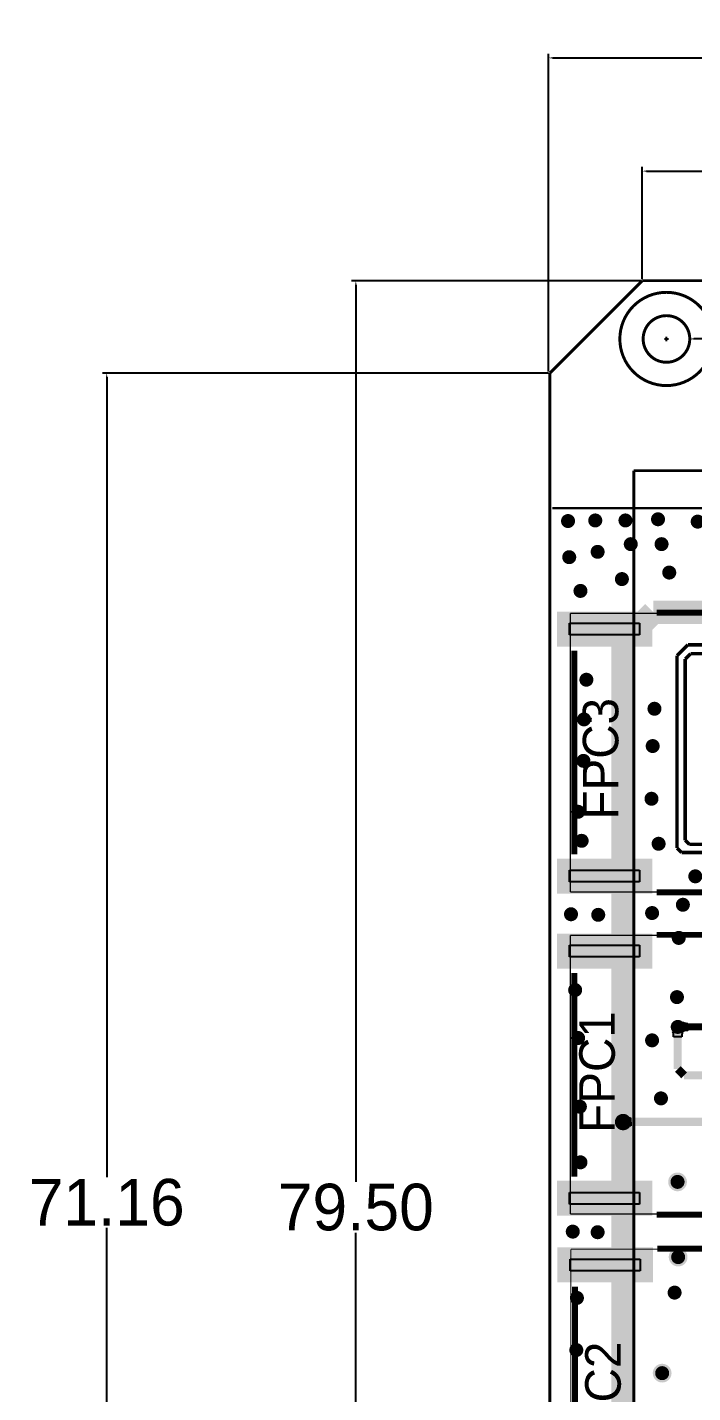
# Model space of a CAD drawing. Extents: x 53.3 to 135, y 28 to 125.4.
# Drawn here: x 53.3 to 81.9, y 66.8 to 125.4 of the extents above; entities that cross this region are included whole.
import ezdxf

# ---------------------------------------------------------------- set-up
doc = ezdxf.new("R2010")
doc.units = 0
doc.header["$MEASUREMENT"] = 0
doc.layers.get('0').update_dxf_attribs({"linetype": 'CONTINUOUS'})
doc.layers.get('Defpoints').update_dxf_attribs({"linetype": 'CONTINUOUS'})
for name, color, linetype in [('BOTTOMLAYER', 5, 'CONTINUOUS'), ('BOTTOMOVERLAY', 54, 'CONTINUOUS'), ('BOTTOMSOLDER', 6, 'CONTINUOUS'), ('KEEPOUTLAYER', 6, 'CONTINUOUS'), ('MECHANICAL15', 56, 'CONTINUOUS'), ('MULTILAYER', 9, 'CONTINUOUS'), ('TOPLAYER', 1, 'CONTINUOUS'), ('TOPOVERLAY', 2, 'CONTINUOUS'), ('TOPPASTE', 8, 'CONTINUOUS'), ('TOPSOLDER', 216, 'CONTINUOUS')]:
    doc.layers.add(name, color=color, linetype=linetype)
doc.dimstyles.get("Standard").update_dxf_attribs({"dimtxt": 2, "dimasz": 0.18, "dimexe": 0.18, "dimexo": 0.0625, "dimgap": 0.09, "dimtad": 0, "dimtih": 1, "dimtoh": 1, "dimrnd": 0.0005, "dimzin": 0, "dimdsep": 46, "dimtxsty": 'STANDARD', "dimcen": 0.09, "dimclrd": 1, "dimclre": 1, "dimclrt": 1, "dimadec": 0, "dimazin": 0, "dimtfac": 1, "dimtofl": 0, "dimtmove": 0, "dimatfit": 3, "dimfxl": 1, "dimtolj": 1, "dimtzin": 0, "dimarcsym": 0})

# ---------------------------------------------------------------- blocks, each defined once
blk = doc.blocks.new('*D0')
at = {"color": 1, "linetype": 'Continuous', "lineweight": -2, "transparency": 16777216}
for p, q in [((79.655, 114.527), (67.244, 114.527)), ((79.655, 35.027), (67.244, 35.027))]:
    blk.add_line(p, q, dxfattribs=at)
at = {"color": 1, "lineweight": -2, "transparency": 16777216}
for p, q in [((67.424, 114.347), (67.424, 75.867)), ((67.424, 35.207), (67.424, 73.687))]:
    blk.add_line(p, q, dxfattribs=at)
at = {"color": 1, "linetype": 'Continuous', "transparency": 16777216}
for points in [[(67.394, 114.347), (67.454, 114.347), (67.424, 114.527)], [(67.394, 35.207), (67.454, 35.207), (67.424, 35.027)]]:
    blk.add_solid(points, dxfattribs=at)
at = {"layer": 'Defpoints', "color": 0, "linetype": 'Continuous', "transparency": 16777216}
for p in [(79.718, 114.527), (67.424, 35.027), (79.718, 35.027)]:
    blk.add_point(p, dxfattribs=at)
at = {"color": 1, "linetype": 'Continuous', "transparency": 16777216, "insert": (67.424, 74.777), "char_height": 2, "attachment_point": 5}
blk.add_mtext('\\A1;79.50', dxfattribs=at)
blk = doc.blocks.new('*D1')
at = {"color": 1, "linetype": 'Continuous', "lineweight": -2, "transparency": 16777216}
for p, q in [((75.691, 110.563), (56.556, 110.563)), ((75.279, 39.403), (56.556, 39.403))]:
    blk.add_line(p, q, dxfattribs=at)
at = {"color": 1, "lineweight": -2, "transparency": 16777216}
for p, q in [((56.736, 110.383), (56.736, 76.073)), ((56.736, 39.583), (56.736, 73.893))]:
    blk.add_line(p, q, dxfattribs=at)
at = {"color": 1, "linetype": 'Continuous', "transparency": 16777216}
for points in [[(56.706, 110.383), (56.766, 110.383), (56.736, 110.563)], [(56.706, 39.583), (56.766, 39.583), (56.736, 39.403)]]:
    blk.add_solid(points, dxfattribs=at)
at = {"layer": 'Defpoints', "color": 0, "linetype": 'Continuous', "transparency": 16777216}
for p in [(75.753, 110.563), (56.736, 39.403), (75.342, 39.403)]:
    blk.add_point(p, dxfattribs=at)
at = {"color": 1, "linetype": 'Continuous', "transparency": 16777216, "insert": (56.736, 74.983), "char_height": 2, "attachment_point": 5}
blk.add_mtext('\\A1;71.16', dxfattribs=at)
blk = doc.blocks.new('*D2')
at = {"color": 1, "linetype": 'Continuous', "lineweight": -2, "transparency": 16777216}
for p, q in [((75.691, 110.625), (75.691, 124.263)), ((126.153, 110.625), (126.153, 124.263))]:
    blk.add_line(p, q, dxfattribs=at)
at = {"color": 1, "lineweight": -2, "transparency": 16777216}
for p, q in [((75.871, 124.083), (96.999, 124.083)), ((125.973, 124.083), (104.845, 124.083))]:
    blk.add_line(p, q, dxfattribs=at)
at = {"color": 1, "linetype": 'Continuous', "transparency": 16777216}
for points in [[(75.871, 124.113), (75.871, 124.053), (75.691, 124.083)], [(125.973, 124.113), (125.973, 124.053), (126.153, 124.083)]]:
    blk.add_solid(points, dxfattribs=at)
at = {"layer": 'Defpoints', "color": 0, "linetype": 'Continuous', "transparency": 16777216}
for p in [(126.153, 124.083), (75.691, 110.563), (126.153, 110.563)]:
    blk.add_point(p, dxfattribs=at)
at = {"color": 1, "linetype": 'Continuous', "transparency": 16777216, "insert": (100.922, 124.083), "char_height": 2, "attachment_point": 5}
blk.add_mtext('\\A1;50.46', dxfattribs=at)
blk = doc.blocks.new('*D3')
at = {"color": 1, "linetype": 'Continuous', "lineweight": -2, "transparency": 16777216}
for p, q in [((79.718, 114.59), (79.718, 119.408)), ((122.189, 114.59), (122.189, 119.408))]:
    blk.add_line(p, q, dxfattribs=at)
at = {"color": 1, "lineweight": -2, "transparency": 16777216}
for p, q in [((79.898, 119.228), (96.863, 119.228)), ((122.009, 119.228), (105.043, 119.228))]:
    blk.add_line(p, q, dxfattribs=at)
at = {"color": 1, "linetype": 'Continuous', "transparency": 16777216}
for points in [[(79.898, 119.258), (79.898, 119.198), (79.718, 119.228)], [(122.009, 119.258), (122.009, 119.198), (122.189, 119.228)]]:
    blk.add_solid(points, dxfattribs=at)
at = {"layer": 'Defpoints', "color": 0, "linetype": 'Continuous', "transparency": 16777216}
for p in [(122.189, 119.228), (79.718, 114.527), (122.189, 114.527)]:
    blk.add_point(p, dxfattribs=at)
at = {"color": 1, "linetype": 'Continuous', "transparency": 16777216, "insert": (100.953, 119.228), "char_height": 2, "attachment_point": 5}
blk.add_mtext('\\A1;42.47', dxfattribs=at)
blk = doc.blocks.new('*D4')
at = {"color": 1, "linetype": 'Continuous', "lineweight": -2, "transparency": 16777216}
for p, q in [((80.663, 112.027), (80.843, 112.027)), ((80.753, 111.937), (80.753, 112.117))]:
    blk.add_line(p, q, dxfattribs=at)
at = {"color": 1, "lineweight": -2, "transparency": 16777216}
blk.add_line((83.71, 112.031), (81.933, 112.029), dxfattribs=at)
at = {"color": 1, "linetype": 'Continuous', "transparency": 16777216}
blk.add_solid([(81.933, 112.059), (81.933, 111.999), (81.753, 112.028)], dxfattribs=at)
at = {"layer": 'Defpoints', "color": 0, "linetype": 'Continuous', "transparency": 16777216}
for p in [(80.753, 112.027), (81.753, 112.028)]:
    blk.add_point(p, dxfattribs=at)
at = {"color": 1, "linetype": 'Continuous', "transparency": 16777216, "insert": (87.134, 112.031), "char_height": 2, "attachment_point": 5}
blk.add_mtext('\\A1;R1.00', dxfattribs=at)

msp = doc.modelspace()

# ---------------------------------------------------------------- linework, layer by layer
at = {"layer": 'BOTTOMLAYER'}
for p, q in [((81.450845, 82.307196), (81.450845, 82.727195)), ((81.450845, 82.727195), (81.463688, 82.715796)), ((81.463688, 82.715796), (81.478689, 82.705595)), ((81.478689, 82.705595), (81.495849, 82.696596)), ((81.495849, 82.696596), (81.515166, 82.688796)), ((81.515166, 82.688796), (81.536644, 82.682197)), ((81.536644, 82.682197), (81.560279, 82.676797)), ((81.560279, 82.676797), (81.586075, 82.672596)), ((81.586075, 82.672596), (81.614028, 82.669596)), ((81.614028, 82.669596), (81.67641, 82.667196)), ((81.67641, 82.667196), (81.67641, 82.367196)), ((81.463688, 82.318596), (81.450845, 82.307196)), ((81.478689, 82.328796), (81.463688, 82.318596)), ((81.495849, 82.337796), (81.478689, 82.328796)), ((81.515166, 82.345596), (81.495849, 82.337796)), ((81.536644, 82.352195), (81.515166, 82.345596)), ((81.560279, 82.357595), (81.536644, 82.352195)), ((81.586075, 82.361796), (81.560279, 82.357595)), ((81.644139, 82.366597), (81.586075, 82.361796)), ((81.67641, 82.367196), (81.644139, 82.366597))]:
    msp.add_line(p, q, dxfattribs=at)
for points, const_width in [([(76.3802, 104.2162, 1), (76.6802, 104.2162, 1)], 0.299999), ([(77.5486, 104.2416, 1), (77.8486, 104.2416, 1)], 0.299999), ([(78.844, 104.2416, 1), (79.144, 104.2416, 1)], 0.299999), ([(80.241, 104.2924, 1), (80.541, 104.2924, 1)], 0.299999), ([(81.9428, 104.1908, 1), (82.2428, 104.1908, 1)], 0.299999), ([(77.6502, 102.8954, 1), (77.9502, 102.8954, 1)], 0.299999), ([(79.0726, 103.2256, 1), (79.3726, 103.2256, 1)], 0.299999), ([(80.3934, 103.2256, 1), (80.6934, 103.2256, 1)], 0.299999), ([(76.431, 102.6668, 1), (76.731, 102.6668, 1)], 0.299999), ([(78.6916, 101.727, 1), (78.9916, 101.727, 1)], 0.299999), ([(80.7236, 102.0064, 1), (81.0236, 102.0064, 1)], 0.299999), ([(76.9136, 101.219, 1), (77.2136, 101.219, 1)], 0.299999), ([(77.1676, 97.409, 1), (77.4676, 97.409, 1)], 0.299999), ([(80.0886, 96.1644, 1), (80.3886, 96.1644, 1)], 0.299999), ([(77.066, 95.7072, 1), (77.366, 95.7072, 1)], 0.299999), ([(80.0124, 94.5642, 1), (80.3124, 94.5642, 1)], 0.299999), ([(77.0406, 93.9292, 1), (77.3406, 93.9292, 1)], 0.299999), ([(79.9616, 92.3036, 1), (80.2616, 92.3036, 1)], 0.299999), ([(76.812, 91.7448, 1), (77.112, 91.7448, 1)], 0.299999), ([(76.9644, 90.5002, 1), (77.2644, 90.5002, 1)], 0.299999), ([(80.2664, 90.3732, 1), (80.5664, 90.3732, 1)], 0.299999), ([(81.8412, 88.9762, 1), (82.1412, 88.9762, 1)], 0.299999), ([(81.3078, 87.757, 1), (81.6078, 87.757, 1)], 0.299999), ([(76.5072, 87.3506, 1), (76.8072, 87.3506, 1)], 0.299999), ([(77.6756, 87.3252, 1), (77.9756, 87.3252, 1)], 0.299999), ([(79.987, 87.4014, 1), (80.287, 87.4014, 1)], 0.299999), ([(81.13, 86.3346, 1), (81.43, 86.3346, 1)], 0.299999), ([(76.685, 84.0994, 1), (76.985, 84.0994, 1)], 0.299999), ([(81.0538, 83.7946, 1), (81.3538, 83.7946, 1)], 0.299999), ([(81.086604, 82.517196, 1), (81.386604, 82.517196, 1)], 0.299999), ([(76.812, 82.042, 1), (77.112, 82.042, 1)], 0.299999), ([(79.987, 81.9404, 1), (80.287, 81.9404, 1)], 0.299999), ([(80.368, 79.4512, 1), (80.668, 79.4512, 1)], 0.299999), ([(76.8882, 79.0956, 1), (77.1882, 79.0956, 1)], 0.299999), ([(78.767402, 78.4352, 1), (79.017398, 78.4352, 1)], 0.249999), ([(76.9136, 76.708, 1), (77.2136, 76.708, 1)], 0.299999), ([(81.0792, 75.8698, 1), (81.3792, 75.8698, 1)], 0.299999), ([(76.5834, 73.7362, 1), (76.8834, 73.7362, 1)], 0.299999), ([(77.6502, 73.7108, 1), (77.9502, 73.7108, 1)], 0.299999), ([(81.1046, 72.644, 1), (81.4046, 72.644, 1)], 0.299999), ([(76.7612, 70.8914, 1), (77.0612, 70.8914, 1)], 0.299999), ([(80.9522, 71.12, 1), (81.2522, 71.12, 1)], 0.299999), ([(76.7358, 68.6562, 1), (77.0358, 68.6562, 1)], 0.299999), ([(80.4188, 67.6656, 1), (80.7188, 67.6656, 1)], 0.299999)]:
    msp.add_lwpolyline(points, format="xyb", close=True, dxfattribs=dict(at, const_width=const_width))
for points, const_width in [([(78.8924, 99.0092), (80.1878, 100.3046)], 1.000001), ([(80.1878, 100.3046), (90.456197, 100.3046)], 1.000001), ([(78.8924, 59.7916), (78.8924, 99.0092)], 1.000001), ([(81.236604, 82.517196), (82.542596, 82.517196)], 0.299999)]:
    msp.add_lwpolyline(points, dxfattribs=dict(at, const_width=const_width))
at = {"layer": 'BOTTOMOVERLAY', "const_width": 0.127}
for points in [[(79.353113, 48.777027), (79.353113, 106.377059)], [(79.353113, 106.377059), (122.553136, 106.377059)]]:
    msp.add_lwpolyline(points, dxfattribs=at)
at = {"layer": 'BOTTOMSOLDER'}
for points, const_width in [([(78.716602, 78.4352, 1), (79.068198, 78.4352, 1)], 0.351599), ([(81.0284, 75.8698, 1), (81.43, 75.8698, 1)], 0.401599), ([(81.0538, 72.644, 1), (81.4554, 72.644, 1)], 0.401599), ([(80.368, 67.6656, 1), (80.7696, 67.6656, 1)], 0.401599)]:
    msp.add_lwpolyline(points, format="xyb", close=True, dxfattribs=dict(at, const_width=const_width))
at = {"layer": 'KEEPOUTLAYER', "const_width": 0.127}
for points in [[(75.75311, 110.562593), (79.717577, 114.527063)], [(79.717577, 114.527063), (122.188668, 114.527063)], [(75.75311, 38.991487), (75.75311, 110.562593)]]:
    msp.add_lwpolyline(points, dxfattribs=at)
at = {"layer": 'KEEPOUTLAYER'}
for points, const_width in [([(81.753113, 112.027061, 1), (79.753112, 112.027061, 1)], 0.127), ([(79.721362, 112.027061, 1), (79.784862, 112.027061, 1)], 0.0635), ([(81.721363, 112.027061, 1), (81.784863, 112.027061, 1)], 0.0635)]:
    msp.add_lwpolyline(points, format="xyb", close=True, dxfattribs=dict(at, const_width=const_width))
at = {"layer": 'MECHANICAL15'}
for p, q in [((76.599796, 99.834776), (79.59979, 99.834776)), ((76.599796, 99.334752), (76.599796, 99.834776)), ((79.59979, 99.834776), (79.59979, 99.334752)), ((79.59979, 99.334752), (76.599796, 99.334752)), ((76.599796, 89.234848), (79.59979, 89.234848)), ((76.599796, 88.734824), (76.599796, 89.234848)), ((79.59979, 89.234848), (79.59979, 88.734824)), ((79.59979, 88.734824), (76.599796, 88.734824)), ((76.599796, 86.017176), (79.59979, 86.017176)), ((76.599796, 85.517152), (76.599796, 86.017176)), ((79.59979, 85.517152), (76.599796, 85.517152)), ((79.59979, 86.017176), (79.59979, 85.517152)), ((76.599796, 75.417248), (79.59979, 75.417248)), ((76.599796, 74.917224), (76.599796, 75.417248)), ((79.59979, 75.417248), (79.59979, 74.917224)), ((79.59979, 74.917224), (76.599796, 74.917224)), ((76.625196, 72.555176), (79.62519, 72.555176)), ((76.625196, 72.055152), (76.625196, 72.555176)), ((79.62519, 72.055152), (76.625196, 72.055152)), ((79.62519, 72.555176), (79.62519, 72.055152))]:
    msp.add_line(p, q, dxfattribs=at)
at = {"layer": 'MECHANICAL15', "const_width": 0.0508}
for points in [[(76.625729, 100.260963), (80.933315, 100.260963)], [(76.625729, 88.306732), (76.625729, 100.260963)], [(80.933315, 100.260963), (84.226044, 100.265306)], [(76.625729, 88.306732), (84.225282, 88.306732)], [(76.625729, 86.443363), (80.933315, 86.443363)], [(76.625729, 74.489132), (76.625729, 86.443363)], [(80.933315, 86.443363), (84.226044, 86.447706)], [(76.625729, 74.489132), (84.225282, 74.489132)], [(76.651129, 72.981363), (80.958715, 72.981363)], [(76.651129, 61.027132), (76.651129, 72.981363)], [(80.958715, 72.981363), (84.251444, 72.985706)]]:
    msp.add_lwpolyline(points, dxfattribs=at)
at = {"layer": 'MULTILAYER'}
for points, const_width in [([(76.3802, 104.2162, 1), (76.6802, 104.2162, 1)], 0.299999), ([(77.5486, 104.2416, 1), (77.8486, 104.2416, 1)], 0.299999), ([(78.844, 104.2416, 1), (79.144, 104.2416, 1)], 0.299999), ([(80.241, 104.2924, 1), (80.541, 104.2924, 1)], 0.299999), ([(81.9428, 104.1908, 1), (82.2428, 104.1908, 1)], 0.299999), ([(77.6502, 102.8954, 1), (77.9502, 102.8954, 1)], 0.299999), ([(79.0726, 103.2256, 1), (79.3726, 103.2256, 1)], 0.299999), ([(80.3934, 103.2256, 1), (80.6934, 103.2256, 1)], 0.299999), ([(76.431, 102.6668, 1), (76.731, 102.6668, 1)], 0.299999), ([(78.6916, 101.727, 1), (78.9916, 101.727, 1)], 0.299999), ([(80.7236, 102.0064, 1), (81.0236, 102.0064, 1)], 0.299999), ([(76.9136, 101.219, 1), (77.2136, 101.219, 1)], 0.299999), ([(77.1676, 97.409, 1), (77.4676, 97.409, 1)], 0.299999), ([(80.0886, 96.1644, 1), (80.3886, 96.1644, 1)], 0.299999), ([(77.066, 95.7072, 1), (77.366, 95.7072, 1)], 0.299999), ([(80.0124, 94.5642, 1), (80.3124, 94.5642, 1)], 0.299999), ([(77.0406, 93.9292, 1), (77.3406, 93.9292, 1)], 0.299999), ([(79.9616, 92.3036, 1), (80.2616, 92.3036, 1)], 0.299999), ([(76.812, 91.7448, 1), (77.112, 91.7448, 1)], 0.299999), ([(76.9644, 90.5002, 1), (77.2644, 90.5002, 1)], 0.299999), ([(80.2664, 90.3732, 1), (80.5664, 90.3732, 1)], 0.299999), ([(81.8412, 88.9762, 1), (82.1412, 88.9762, 1)], 0.299999), ([(81.3078, 87.757, 1), (81.6078, 87.757, 1)], 0.299999), ([(76.5072, 87.3506, 1), (76.8072, 87.3506, 1)], 0.299999), ([(77.6756, 87.3252, 1), (77.9756, 87.3252, 1)], 0.299999), ([(79.987, 87.4014, 1), (80.287, 87.4014, 1)], 0.299999), ([(81.13, 86.3346, 1), (81.43, 86.3346, 1)], 0.299999), ([(76.685, 84.0994, 1), (76.985, 84.0994, 1)], 0.299999), ([(81.0538, 83.7946, 1), (81.3538, 83.7946, 1)], 0.299999), ([(81.086604, 82.517196, 1), (81.386604, 82.517196, 1)], 0.299999), ([(76.812, 82.042, 1), (77.112, 82.042, 1)], 0.299999), ([(79.987, 81.9404, 1), (80.287, 81.9404, 1)], 0.299999), ([(80.368, 79.4512, 1), (80.668, 79.4512, 1)], 0.299999), ([(76.8882, 79.0956, 1), (77.1882, 79.0956, 1)], 0.299999), ([(78.767402, 78.4352, 1), (79.017398, 78.4352, 1)], 0.249999), ([(76.9136, 76.708, 1), (77.2136, 76.708, 1)], 0.299999), ([(81.0792, 75.8698, 1), (81.3792, 75.8698, 1)], 0.299999), ([(76.5834, 73.7362, 1), (76.8834, 73.7362, 1)], 0.299999), ([(77.6502, 73.7108, 1), (77.9502, 73.7108, 1)], 0.299999), ([(81.1046, 72.644, 1), (81.4046, 72.644, 1)], 0.299999), ([(76.7612, 70.8914, 1), (77.0612, 70.8914, 1)], 0.299999), ([(80.9522, 71.12, 1), (81.2522, 71.12, 1)], 0.299999), ([(76.7358, 68.6562, 1), (77.0358, 68.6562, 1)], 0.299999), ([(80.4188, 67.6656, 1), (80.7188, 67.6656, 1)], 0.299999)]:
    msp.add_lwpolyline(points, format="xyb", close=True, dxfattribs=dict(at, const_width=const_width))
at = {"layer": 'TOPLAYER'}
for p, q in [((81.033254, 82.294684), (81.026605, 82.302955)), ((81.026605, 82.302955), (81.446604, 82.302955)), ((81.039205, 82.283597), (81.033254, 82.294684)), ((81.044456, 82.269696), (81.039205, 82.283597)), ((81.049005, 82.252977), (81.044456, 82.269696)), ((81.052855, 82.233442), (81.049005, 82.252977)), ((81.061255, 82.127143), (81.052855, 82.233442)), ((81.061606, 82.093526), (81.061255, 82.127143)), ((81.411602, 82.093526), (81.061606, 82.093526)), ((81.413005, 82.157943), (81.411602, 82.093526)), ((81.417203, 82.211093), (81.413005, 82.157943)), ((81.420353, 82.233442), (81.417203, 82.211093)), ((81.424203, 82.252977), (81.420353, 82.233442)), ((81.428753, 82.269696), (81.424203, 82.252977)), ((81.434003, 82.283597), (81.428753, 82.269696)), ((81.439954, 82.294684), (81.434003, 82.283597)), ((81.446604, 82.302955), (81.439954, 82.294684)), ((79.065961, 78.615134), (79.213789, 78.617206)), ((79.07577, 78.265271), (79.065961, 78.615134)), ((79.213789, 78.617206), (79.227543, 78.267204)), ((79.227543, 78.267204), (79.07577, 78.265271))]:
    msp.add_line(p, q, dxfattribs=at)
for points, const_width in [([(76.3802, 104.2162, 1), (76.6802, 104.2162, 1)], 0.299999), ([(77.5486, 104.2416, 1), (77.8486, 104.2416, 1)], 0.299999), ([(78.844, 104.2416, 1), (79.144, 104.2416, 1)], 0.299999), ([(80.241, 104.2924, 1), (80.541, 104.2924, 1)], 0.299999), ([(81.9428, 104.1908, 1), (82.2428, 104.1908, 1)], 0.299999), ([(77.6502, 102.8954, 1), (77.9502, 102.8954, 1)], 0.299999), ([(79.0726, 103.2256, 1), (79.3726, 103.2256, 1)], 0.299999), ([(80.3934, 103.2256, 1), (80.6934, 103.2256, 1)], 0.299999), ([(76.431, 102.6668, 1), (76.731, 102.6668, 1)], 0.299999), ([(78.6916, 101.727, 1), (78.9916, 101.727, 1)], 0.299999), ([(80.7236, 102.0064, 1), (81.0236, 102.0064, 1)], 0.299999), ([(76.9136, 101.219, 1), (77.2136, 101.219, 1)], 0.299999), ([(77.1676, 97.409, 1), (77.4676, 97.409, 1)], 0.299999), ([(80.0886, 96.1644, 1), (80.3886, 96.1644, 1)], 0.299999), ([(77.066, 95.7072, 1), (77.366, 95.7072, 1)], 0.299999), ([(80.0124, 94.5642, 1), (80.3124, 94.5642, 1)], 0.299999), ([(77.0406, 93.9292, 1), (77.3406, 93.9292, 1)], 0.299999), ([(79.9616, 92.3036, 1), (80.2616, 92.3036, 1)], 0.299999), ([(76.812, 91.7448, 1), (77.112, 91.7448, 1)], 0.299999), ([(76.9644, 90.5002, 1), (77.2644, 90.5002, 1)], 0.299999), ([(80.2664, 90.3732, 1), (80.5664, 90.3732, 1)], 0.299999), ([(81.8412, 88.9762, 1), (82.1412, 88.9762, 1)], 0.299999), ([(81.3078, 87.757, 1), (81.6078, 87.757, 1)], 0.299999), ([(76.5072, 87.3506, 1), (76.8072, 87.3506, 1)], 0.299999), ([(77.6756, 87.3252, 1), (77.9756, 87.3252, 1)], 0.299999), ([(79.987, 87.4014, 1), (80.287, 87.4014, 1)], 0.299999), ([(81.13, 86.3346, 1), (81.43, 86.3346, 1)], 0.299999), ([(76.685, 84.0994, 1), (76.985, 84.0994, 1)], 0.299999), ([(81.0538, 83.7946, 1), (81.3538, 83.7946, 1)], 0.299999), ([(81.086604, 82.517196, 1), (81.386604, 82.517196, 1)], 0.299999), ([(76.812, 82.042, 1), (77.112, 82.042, 1)], 0.299999), ([(79.987, 81.9404, 1), (80.287, 81.9404, 1)], 0.299999), ([(80.368, 79.4512, 1), (80.668, 79.4512, 1)], 0.299999), ([(76.8882, 79.0956, 1), (77.1882, 79.0956, 1)], 0.299999), ([(78.767402, 78.4352, 1), (79.017398, 78.4352, 1)], 0.249999), ([(76.9136, 76.708, 1), (77.2136, 76.708, 1)], 0.299999), ([(81.0792, 75.8698, 1), (81.3792, 75.8698, 1)], 0.299999), ([(76.5834, 73.7362, 1), (76.8834, 73.7362, 1)], 0.299999), ([(77.6502, 73.7108, 1), (77.9502, 73.7108, 1)], 0.299999), ([(81.1046, 72.644, 1), (81.4046, 72.644, 1)], 0.299999), ([(76.7612, 70.8914, 1), (77.0612, 70.8914, 1)], 0.299999), ([(80.9522, 71.12, 1), (81.2522, 71.12, 1)], 0.299999), ([(76.7358, 68.6562, 1), (77.0358, 68.6562, 1)], 0.299999), ([(80.4188, 67.6656, 1), (80.7188, 67.6656, 1)], 0.299999)]:
    msp.add_lwpolyline(points, format="xyb", close=True, dxfattribs=dict(at, const_width=const_width))
for points, const_width in [([(81.207399, 98.443801), (81.671198, 98.9076)], 0.152001), ([(81.671198, 98.9076), (85.963798, 98.9076)], 0.152001), ([(81.207399, 90.191801), (81.207399, 98.443801)], 0.152001), ([(81.5594, 98.298), (81.788, 98.5266)], 0.152001), ([(81.788, 98.5266), (86.0806, 98.5266)], 0.152001), ([(81.5594, 90.5256), (81.5594, 98.298)], 0.152001), ([(81.207399, 90.191801), (81.403401, 89.995799)], 0.152001), ([(81.5594, 90.5256), (81.7372, 90.3478)], 0.152001), ([(81.7372, 90.3478), (83.6676, 90.3478)], 0.152001), ([(81.403401, 89.995799), (83.4644, 89.995799)], 0.152001), ([(81.236604, 80.713796), (81.236604, 82.517196)], 0.349999), ([(81.236604, 80.713796), (81.508199, 80.442201)], 0.349999), ([(81.508199, 80.442201), (87.452601, 80.442201)], 0.349999), ([(78.8924, 78.442205), (85.895795, 78.442205)], 0.349999)]:
    msp.add_lwpolyline(points, dxfattribs=dict(at, const_width=const_width))
for points in [[(76.099797, 100.284763), (76.099797, 98.884765), (80.099789, 100.284763), (80.099789, 98.884765)], [(76.099797, 89.684835), (76.099797, 88.284837), (80.099789, 89.684835), (80.099789, 88.284837)], [(76.099797, 86.467163), (76.099797, 85.067165), (80.099789, 86.467163), (80.099789, 85.067165)], [(76.099797, 75.867235), (76.099797, 74.467237), (80.099789, 75.867235), (80.099789, 74.467237)], [(76.125197, 73.005163), (76.125197, 71.605165), (80.125189, 73.005163), (80.125189, 71.605165)]]:
    msp.add_solid(points, dxfattribs=at)
at = {"layer": 'TOPOVERLAY'}
for points, const_width in [([(82.753114, 112.027061, 1), (78.753111, 112.027061, 1)], 0.127), ([(78.721361, 112.027061, 1), (78.784861, 112.027061, 1)], 0.0635)]:
    msp.add_lwpolyline(points, format="xyb", close=True, dxfattribs=dict(at, const_width=const_width))
for points, const_width in [([(75.85471, 104.775), (125.9586, 104.7496)], 0.1), ([(80.330954, 100.284788), (82.799809, 100.284788)], 0.254), ([(76.799796, 89.915975), (76.799796, 98.653625)], 0.254), ([(80.330954, 88.284812), (82.799809, 88.284812)], 0.254), ([(80.330954, 86.467188), (82.799809, 86.467188)], 0.254), ([(76.799796, 76.098375), (76.799796, 84.836025)], 0.254), ([(80.330954, 74.467212), (82.799809, 74.467212)], 0.254), ([(80.356354, 73.005188), (82.825209, 73.005188)], 0.254), ([(76.825196, 62.636375), (76.825196, 71.374025)], 0.254)]:
    msp.add_lwpolyline(points, dxfattribs=dict(at, const_width=const_width))
at = {"layer": 'TOPPASTE'}
for points in [[(76.099797, 100.284763), (76.099797, 98.884765), (80.099789, 100.284763), (80.099789, 98.884765)], [(76.099797, 89.684835), (76.099797, 88.284837), (80.099789, 89.684835), (80.099789, 88.284837)], [(76.099797, 86.467163), (76.099797, 85.067165), (80.099789, 86.467163), (80.099789, 85.067165)], [(76.099797, 75.867235), (76.099797, 74.467237), (80.099789, 75.867235), (80.099789, 74.467237)], [(76.125197, 73.005163), (76.125197, 71.605165), (80.125189, 73.005163), (80.125189, 71.605165)]]:
    msp.add_solid(points, dxfattribs=at)
at = {"layer": 'TOPSOLDER'}
for points, const_width in [([(78.716602, 78.4352, 1), (79.068198, 78.4352, 1)], 0.351599), ([(81.0284, 75.8698, 1), (81.43, 75.8698, 1)], 0.401599), ([(81.0538, 72.644, 1), (81.4554, 72.644, 1)], 0.401599), ([(80.368, 67.6656, 1), (80.7696, 67.6656, 1)], 0.401599)]:
    msp.add_lwpolyline(points, format="xyb", close=True, dxfattribs=dict(at, const_width=const_width))
for points in [[(76.049784, 100.334775), (76.049784, 98.834753), (80.149802, 100.334775), (80.149802, 98.834753)], [(76.049784, 89.734847), (76.049784, 88.234825), (80.149802, 89.734847), (80.149802, 88.234825)], [(76.049784, 86.517175), (76.049784, 85.017153), (80.149802, 86.517175), (80.149802, 85.017153)], [(76.049784, 75.917247), (76.049784, 74.417225), (80.149802, 75.917247), (80.149802, 74.417225)], [(76.075184, 73.055175), (76.075184, 71.555153), (80.175202, 73.055175), (80.175202, 71.555153)]]:
    msp.add_solid(points, dxfattribs=at)

# ---------------------------------------------------------------- texts
at = {"layer": 'TOPOVERLAY'}
for s, p in [('FPC3', (78.6892, 91.4146)), ('FPC1', (78.5368, 77.978)), ('FPC2', (78.7908, 63.8048))]:
    msp.add_text(s, height=1.524, rotation=90, dxfattribs=at).set_placement(p)

# ---------------------------------------------------------------- dimensions: what is measured, and where the dimension line sits
at = {"linetype": 'Continuous'}
for base, p1, p2, picture, middle in [((126.153136, 124.08291), (75.69061, 110.562593), (126.153136, 110.562593), '*D2', (100.921873, 124.08291)), ((122.188668, 119.227728), (79.717577, 114.527063), (122.188668, 114.527063), '*D3', (100.953123, 119.227728))]:
    dim = msp.add_linear_dim(base=base, p1=p1, p2=p2, dimstyle='Standard', dxfattribs=at)
    dim.commit()
    dim.dimension.update_dxf_attribs({"geometry": picture, "text_midpoint": middle})
for base, p1, p2, picture, middle in [((67.423546, 35.027019), (79.717577, 114.527063), (79.717577, 35.027019), '*D0', (67.423546, 74.777041)), ((56.736413, 39.402995), (75.75311, 110.562593), (75.341602, 39.402995), '*D1', (56.736413, 74.982794))]:
    dim = msp.add_linear_dim(base=base, p1=p1, p2=p2, angle=90, dimstyle='Standard', dxfattribs=at)
    dim.commit()
    dim.dimension.update_dxf_attribs({"geometry": picture, "text_midpoint": middle})
dim = msp.add_radius_dim(center=(80.753112, 112.027061), mpoint=(81.753112, 112.028328), dimstyle='Standard', dxfattribs=at)
dim.commit()
dim.dimension.update_dxf_attribs({"geometry": '*D4', "text_midpoint": (83.710326, 112.030808), "dimtype": 164})

doc.saveas('drawing.dxf')
